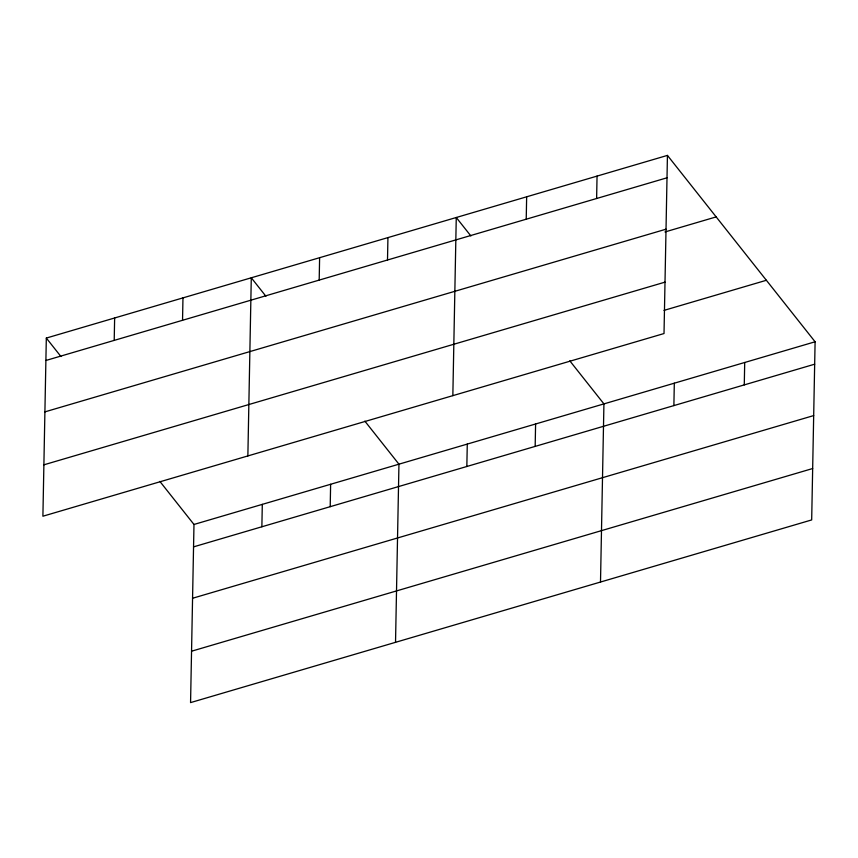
<?xml version="1.0" encoding="UTF-8"?>
<svg xmlns="http://www.w3.org/2000/svg" width="858" height="858" viewBox="0 0 858 858"><rect width="100%" height="100%" fill="white"/><g stroke="black" fill="none" stroke-linecap="round" stroke-linejoin="round"><path stroke-width="1.29" d="M46.321 338.073L42.9 516.216L664.017 333.537L667.438 155.395L46.321 338.073L60.939 356.52M114.211 340.379L114.64 317.975M182.539 320.291L182.969 297.876M159.867 481.402L193.983 524.463L190.562 702.605L811.679 519.927L815.1 341.784L667.438 155.395M247.865 455.93L251.287 277.788L265.905 296.235M261.872 526.78L262.301 504.365M319.187 280.094L319.616 257.69M330.201 506.681L330.63 484.277M387.505 260.006L387.934 237.591M395.527 642.331L398.949 464.178L364.843 421.117M452.842 395.645L456.263 217.503L470.881 235.95M466.838 466.495L467.278 444.079M526.222 219.208L526.651 196.793M535.167 446.396L535.596 423.991M596.621 198.498L597.05 176.094M600.503 582.046L603.925 403.893L569.809 360.843M673.884 405.598L674.313 383.194M744.272 384.899L744.712 362.484M45.892 360.478L667.009 177.799M44.906 411.872L666.023 229.193M664.971 231.96L716.173 216.902M43.887 464.821L665.004 282.143M663.985 310.392L766.376 280.276M193.983 524.463L815.1 341.784M193.554 546.868L814.671 364.189M192.567 598.262L813.684 415.583M191.548 651.211L812.665 468.532"/></g></svg>
